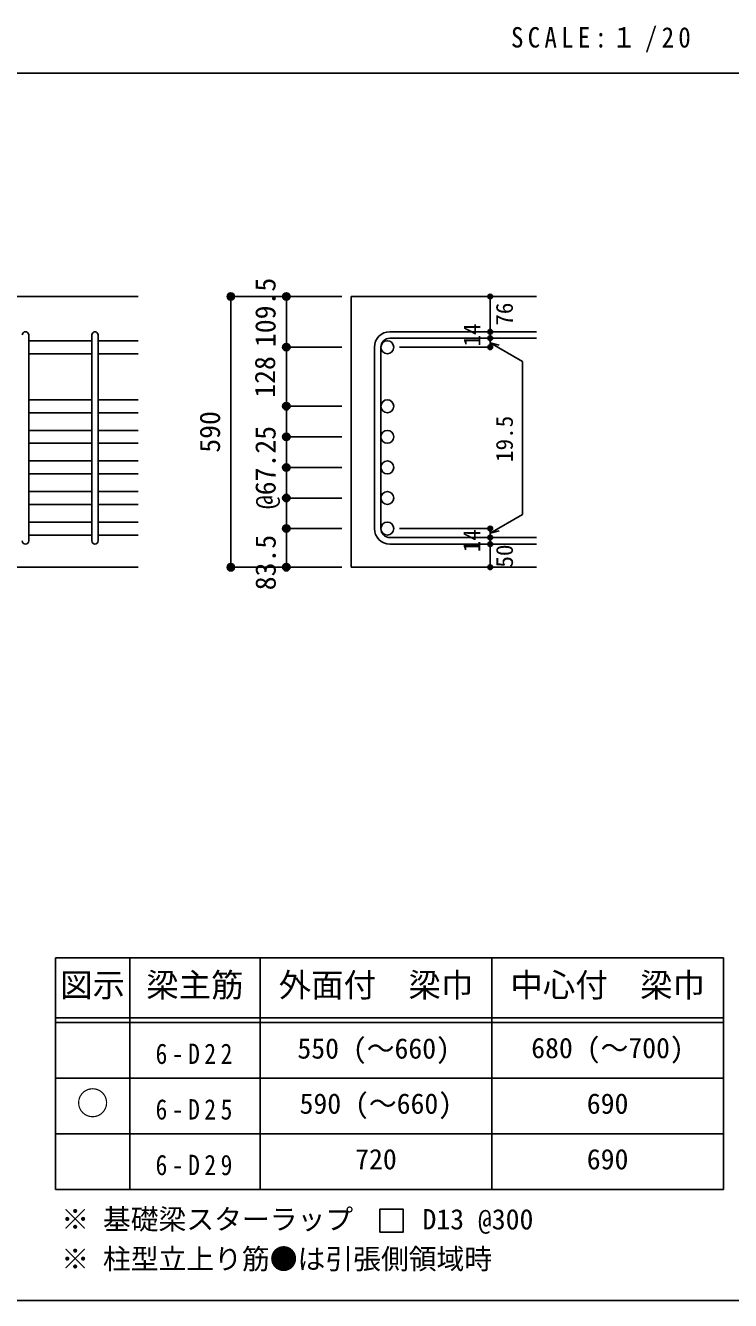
# Model space of a CAD drawing. Units: millimetres at full size, sheet at 1:20; details may follow other scales. Extents: x -3982 to 3969, y -2797 to 2801.
# Drawn here: x 900 to 2422, y -2797 to -45 of the extents above; entities that cross this region are included whole.
import ezdxf
from ezdxf.enums import TextEntityAlignment as Align

# ---------------------------------------------------------------- set-up
doc = ezdxf.new("R2010")
doc.units = ezdxf.units.MM
doc.header["$LTSCALE"] = 20
doc.header["$PDMODE"] = 32
doc.header["$PDSIZE"] = 10
for name, color, linetype in [('6-1_躯体線', 2, 'Continuous'), ('6-5_梁主筋', 7, 'Continuous'), ('6-6_S.T.P.', 7, 'Continuous'), ('6-7_文字', 7, 'Continuous'), ('6-D_寸法', 4, 'Continuous'), ('6-E_枠', 7, 'Continuous'), ('F-0_枠', 6, 'Continuous')]:
    doc.layers.add(name, color=color, linetype=linetype)
doc.styles.add('ＭＳ ゴシック', font='')
doc.styles.get('ＭＳ ゴシック').set_extended_font_data('MS Gothic')

msp = doc.modelspace()

# ---------------------------------------------------------------- linework, layer by layer
at = {"layer": '6-1_躯体線'}
for p, q in [((1143.29, -629.67), (-6.71, -629.67)), ((2003.29, -629.67), (1603.29, -629.67)), ((1603.29, -629.67), (1603.29, -1214.17)), ((743.29, -1214.17), (1143.29, -1214.17)), ((2003.29, -1214.17), (1603.29, -1214.17))]:
    msp.add_line(p, q, dxfattribs=at)
at = {"layer": '6-5_梁主筋'}
for p, q in [((1043.29, -725.28), (907.29, -725.28)), ((1143.29, -725.28), (1057.29, -725.28)), ((1043.29, -753.28), (907.29, -753.28)), ((1143.29, -753.28), (1057.29, -753.28)), ((1043.29, -852.67), (907.29, -852.67)), ((1143.29, -852.67), (1057.29, -852.67)), ((1043.29, -880.67), (907.29, -880.67)), ((1143.29, -880.67), (1057.29, -880.67)), ((1043.29, -918.67), (907.29, -918.67)), ((1143.29, -918.67), (1057.29, -918.67)), ((1043.29, -946.67), (907.29, -946.67)), ((1143.29, -946.67), (1057.29, -946.67)), ((1043.29, -984.67), (907.29, -984.67)), ((1143.29, -984.67), (1057.29, -984.67)), ((1043.29, -1012.67), (907.29, -1012.67)), ((1143.29, -1012.67), (1057.29, -1012.67)), ((1043.29, -1050.67), (907.29, -1050.67)), ((1143.29, -1050.67), (1057.29, -1050.67)), ((1043.29, -1078.67), (907.29, -1078.67)), ((1143.29, -1078.67), (1057.29, -1078.67)), ((1043.29, -1116.67), (907.29, -1116.67)), ((1143.29, -1116.67), (1057.29, -1116.67)), ((1043.29, -1144.67), (907.29, -1144.67)), ((1143.29, -1144.67), (1057.29, -1144.67))]:
    msp.add_line(p, q, dxfattribs=at)
at = {"layer": '6-5_梁主筋', "color": 3}
for centre in [(1681.29, -739.28), (1681.29, -866.67), (1681.29, -932.67), (1681.29, -998.67), (1681.29, -1064.67), (1681.29, -1130.67)]:
    msp.add_circle(centre, 14, dxfattribs=at)
at = {"layer": '6-6_S.T.P.'}
for p, q in [((907.29, -1157.17), (907.29, -712.78)), ((1043.29, -1157.17), (1043.29, -712.78)), ((1057.29, -1157.17), (1057.29, -712.78)), ((2003.29, -705.78), (1686.79, -705.78)), ((1653.29, -739.28), (1653.29, -1130.67)), ((1667.29, -739.28), (1667.29, -1130.67)), ((2003.29, -719.78), (1686.79, -719.78)), ((2003.29, -1150.17), (1686.79, -1150.17)), ((2003.29, -1164.17), (1686.79, -1164.17))]:
    msp.add_line(p, q, dxfattribs=at)
for centre, radius, start, end in [((900.29, -712.78), 7, 0, 180), ((1050.29, -712.78), 7, 0, 180), ((1686.79, -739.28), 33.5, 90, 180), ((1686.79, -739.28), 19.5, 90, 180), ((1686.79, -1130.67), 33.5, 180, 270), ((1686.79, -1130.67), 19.5, 180, 270), ((900.29, -1157.17), 7, 180, 0), ((1050.29, -1157.17), 7, 180, 0)]:
    msp.add_arc(centre, radius, start, end, dxfattribs=at)
at = {"layer": '6-7_文字'}
msp.add_lwpolyline([(1665.15, -2649.63), (1715.15, -2649.63), (1715.15, -2599.63), (1665.15, -2599.63)], close=True, dxfattribs=at)
at = {"layer": '6-D_寸法'}
for p, q in [((1343.29, -629.67), (1463.29, -629.67)), ((1343.29, -629.67), (1463.29, -629.67)), ((1343.29, -629.67), (1463.29, -629.67)), ((1343.29, -1214.17), (1343.29, -629.67)), ((1463.29, -629.67), (1583.29, -629.67)), ((1903.29, -705.78), (1903.29, -629.67)), ((1903.29, -629.67), (1903.29, -705.78)), ((1903.29, -719.78), (1903.29, -705.78)), ((1463.29, -739.28), (1583.29, -739.28)), ((1463.29, -739.28), (1583.29, -739.28)), ((1463.29, -739.28), (1463.29, -1214.17)), ((1903.29, -739.28), (1707.2, -739.28)), ((1903.29, -719.78), (1903.29, -739.28)), ((1903.29, -729.53), (1973.35, -769.98)), ((1903.29, -729.53), (1922.61, -734.71)), ((1973.35, -769.98), (1973.35, -1099.97)), ((1463.29, -866.67), (1583.29, -866.67)), ((1463.29, -866.67), (1583.29, -866.67)), ((1463.29, -866.67), (1583.29, -866.67)), ((1463.29, -932.67), (1583.29, -932.67)), ((1463.29, -932.67), (1583.29, -932.67)), ((1463.29, -932.67), (1583.29, -932.67)), ((1463.29, -998.67), (1583.29, -998.67)), ((1463.29, -998.67), (1583.29, -998.67)), ((1463.29, -998.67), (1583.29, -998.67)), ((1463.29, -1064.67), (1583.29, -1064.67)), ((1463.29, -1064.67), (1583.29, -1064.67)), ((1463.29, -1064.67), (1583.29, -1064.67)), ((1903.29, -1140.42), (1973.35, -1099.97)), ((1463.29, -1130.67), (1583.29, -1130.67)), ((1463.29, -1130.67), (1583.29, -1130.67)), ((1463.29, -1130.67), (1583.29, -1130.67)), ((1903.29, -1130.67), (1707.2, -1130.67)), ((1903.29, -1150.17), (1903.29, -1130.67)), ((1903.29, -1140.42), (1922.61, -1135.25)), ((1903.29, -1164.17), (1903.29, -1150.17)), ((1903.29, -1214.17), (1903.29, -1164.17)), ((1343.29, -1214.17), (1463.29, -1214.17)), ((1463.29, -1214.17), (1583.29, -1214.17))]:
    msp.add_line(p, q, dxfattribs=at)
msp.add_lwpolyline([(1463.29, -739.28), (1463.29, -629.67), (1463.29, -739.28)], dxfattribs=at)
for centre, radius in [((1343.29, -629.67), 8), ((1343.29, -629.67), 7.2), ((1343.29, -629.67), 6.4), ((1343.29, -629.67), 5.6), ((1343.29, -629.67), 4.8), ((1343.29, -629.67), 4), ((1343.29, -629.67), 3.2), ((1343.29, -629.67), 2.4), ((1343.29, -629.67), 1.6), ((1343.29, -629.67), 0.8), ((1463.29, -629.67), 8), ((1463.29, -629.67), 7.2), ((1463.29, -629.67), 6.4), ((1463.29, -629.67), 5.6), ((1463.29, -629.67), 4.8), ((1463.29, -629.67), 4), ((1463.29, -629.67), 3.2), ((1463.29, -629.67), 2.4), ((1463.29, -629.67), 1.6), ((1463.29, -629.67), 0.8), ((1903.29, -629.67), 4), ((1903.29, -629.67), 3.6), ((1903.29, -629.67), 3.2), ((1903.29, -629.67), 2.8), ((1903.29, -629.67), 2.4), ((1903.29, -629.67), 2), ((1903.29, -629.67), 1.6), ((1903.29, -629.67), 1.2), ((1903.29, -629.67), 0.8), ((1903.29, -629.67), 0.4), ((1903.29, -705.78), 4), ((1903.29, -705.78), 3.6), ((1903.29, -705.78), 3.2), ((1903.29, -705.78), 2.8), ((1903.29, -705.78), 2.4), ((1903.29, -705.78), 2), ((1903.29, -705.78), 1.6), ((1903.29, -705.78), 1.2), ((1903.29, -705.78), 0.8), ((1903.29, -705.78), 0.4), ((1463.29, -739.28), 8), ((1463.29, -739.28), 7.2), ((1463.29, -739.28), 6.4), ((1463.29, -739.28), 5.6), ((1463.29, -739.28), 4.8), ((1463.29, -739.28), 4), ((1463.29, -739.28), 3.2), ((1463.29, -739.28), 2.4), ((1463.29, -739.28), 1.6), ((1463.29, -739.28), 0.8), ((1903.29, -719.78), 4), ((1903.29, -739.28), 4), ((1903.29, -719.78), 3.6), ((1903.29, -739.28), 3.6), ((1903.29, -719.78), 3.2), ((1903.29, -739.28), 3.2), ((1903.29, -719.78), 2.8), ((1903.29, -739.28), 2.8), ((1903.29, -719.78), 2.4), ((1903.29, -739.28), 2.4), ((1903.29, -719.78), 2), ((1903.29, -739.28), 2), ((1903.29, -719.78), 1.6), ((1903.29, -739.28), 1.6), ((1903.29, -719.78), 1.2), ((1903.29, -739.28), 1.2), ((1903.29, -719.78), 0.8), ((1903.29, -739.28), 0.8), ((1903.29, -719.78), 0.4), ((1903.29, -739.28), 0.4), ((1463.29, -866.67), 8), ((1463.29, -866.67), 7.2), ((1463.29, -866.67), 6.4), ((1463.29, -866.67), 5.6), ((1463.29, -866.67), 4.8), ((1463.29, -866.67), 4), ((1463.29, -866.67), 3.2), ((1463.29, -866.67), 2.4), ((1463.29, -866.67), 1.6), ((1463.29, -866.67), 0.8), ((1463.29, -932.67), 8), ((1463.29, -932.67), 7.2), ((1463.29, -932.67), 6.4), ((1463.29, -932.67), 5.6), ((1463.29, -932.67), 4.8), ((1463.29, -932.67), 4), ((1463.29, -932.67), 3.2), ((1463.29, -932.67), 2.4), ((1463.29, -932.67), 1.6), ((1463.29, -932.67), 0.8), ((1463.29, -998.67), 8), ((1463.29, -998.67), 7.2), ((1463.29, -998.67), 6.4), ((1463.29, -998.67), 5.6), ((1463.29, -998.67), 4.8), ((1463.29, -998.67), 4), ((1463.29, -998.67), 3.2), ((1463.29, -998.67), 2.4), ((1463.29, -998.67), 1.6), ((1463.29, -998.67), 0.8), ((1463.29, -1064.67), 8), ((1463.29, -1064.67), 7.2), ((1463.29, -1064.67), 6.4), ((1463.29, -1064.67), 5.6), ((1463.29, -1064.67), 4.8), ((1463.29, -1064.67), 4), ((1463.29, -1064.67), 3.2), ((1463.29, -1064.67), 2.4), ((1463.29, -1064.67), 1.6), ((1463.29, -1064.67), 0.8), ((1463.29, -1130.67), 8), ((1463.29, -1130.67), 7.2), ((1463.29, -1130.67), 6.4), ((1463.29, -1130.67), 5.6), ((1463.29, -1130.67), 4.8), ((1463.29, -1130.67), 4), ((1463.29, -1130.67), 3.2), ((1463.29, -1130.67), 2.4), ((1903.29, -1130.67), 4), ((1903.29, -1130.67), 3.6), ((1903.29, -1130.67), 3.2), ((1903.29, -1130.67), 2.8), ((1903.29, -1130.67), 2.4), ((1463.29, -1130.67), 1.6), ((1463.29, -1130.67), 0.8), ((1903.29, -1150.17), 4), ((1903.29, -1150.17), 3.6), ((1903.29, -1150.17), 3.2), ((1903.29, -1150.17), 2.8), ((1903.29, -1150.17), 2.4), ((1903.29, -1130.67), 2), ((1903.29, -1150.17), 2), ((1903.29, -1130.67), 1.6), ((1903.29, -1150.17), 1.6), ((1903.29, -1130.67), 1.2), ((1903.29, -1150.17), 1.2), ((1903.29, -1130.67), 0.8), ((1903.29, -1150.17), 0.8), ((1903.29, -1130.67), 0.4), ((1903.29, -1150.17), 0.4), ((1903.29, -1164.17), 4), ((1903.29, -1164.17), 3.6), ((1903.29, -1164.17), 3.2), ((1903.29, -1164.17), 2.8), ((1903.29, -1164.17), 2.4), ((1903.29, -1164.17), 2), ((1903.29, -1164.17), 1.6), ((1903.29, -1164.17), 1.2), ((1903.29, -1164.17), 0.8), ((1903.29, -1164.17), 0.4), ((1343.29, -1214.17), 8), ((1343.29, -1214.17), 7.2), ((1343.29, -1214.17), 6.4), ((1343.29, -1214.17), 5.6), ((1343.29, -1214.17), 4.8), ((1343.29, -1214.17), 4), ((1463.29, -1214.17), 8), ((1463.29, -1214.17), 7.2), ((1463.29, -1214.17), 6.4), ((1463.29, -1214.17), 5.6), ((1463.29, -1214.17), 4.8), ((1463.29, -1214.17), 4), ((1903.29, -1214.17), 4), ((1903.29, -1214.17), 3.6), ((1343.29, -1214.17), 3.2), ((1343.29, -1214.17), 2.4), ((1343.29, -1214.17), 1.6), ((1343.29, -1214.17), 0.8), ((1463.29, -1214.17), 3.2), ((1463.29, -1214.17), 2.4), ((1463.29, -1214.17), 1.6), ((1463.29, -1214.17), 0.8), ((1903.29, -1214.17), 3.2), ((1903.29, -1214.17), 2.8), ((1903.29, -1214.17), 2.4), ((1903.29, -1214.17), 2), ((1903.29, -1214.17), 1.6), ((1903.29, -1214.17), 1.2), ((1903.29, -1214.17), 0.8), ((1903.29, -1214.17), 0.4)]:
    msp.add_circle(centre, radius, dxfattribs=at)
at = {"layer": '6-D_寸法', "color": 7}
for p in [(1343.29, -629.67), (1463.29, -629.67), (1903.29, -629.67), (1903.29, -705.78), (1903.29, -719.78), (1463.29, -739.28), (1903.29, -739.28), (1463.29, -866.67), (1463.29, -932.67), (1463.29, -998.67), (1463.29, -1064.67), (1463.29, -1130.67), (1903.29, -1130.67), (1903.29, -1130.67), (1903.29, -1150.17), (1903.29, -1164.17), (1343.29, -1214.17), (1463.29, -1214.17), (1903.29, -1214.17)]:
    msp.add_point(p, dxfattribs=at)
at = {"layer": '6-E_枠', "color": 3}
for p, q in [((965.14, -2056.95), (965.14, -2556.95)), ((965.14, -2056.95), (2406.83, -2056.95)), ((2406.83, -2056.95), (2406.83, -2556.95)), ((965.14, -2556.95), (2406.83, -2556.95))]:
    msp.add_line(p, q, dxfattribs=at)
at = {"layer": '6-E_枠'}
for p, q in [((1125.14, -2056.95), (1125.14, -2556.95)), ((1406.83, -2056.95), (1406.83, -2556.95)), ((1906.83, -2056.95), (1906.83, -2556.95)), ((965.14, -2186.95), (2406.83, -2186.95)), ((965.14, -2196.95), (2406.83, -2196.95)), ((965.14, -2316.95), (2406.83, -2316.95)), ((965.14, -2436.95), (2406.83, -2436.95))]:
    msp.add_line(p, q, dxfattribs=at)
at = {"layer": 'F-0_枠', "color": 2}
msp.add_line((-3981.92, -148.03), (2482.4, -148.03), dxfattribs=at)
at = {"layer": 'F-0_枠'}
msp.add_line((3969.4, -2796.83), (-3981.92, -2796.83), dxfattribs=at)

# ---------------------------------------------------------------- texts
at = {"layer": '6-7_文字', "color": 2, "style": 'ＭＳ ゴシック'}
for s, p in [('図示', (975.14, -2156.95)), ('梁主筋', (1160.98, -2156.95)), ('外面付\u3000梁巾', (1446.83, -2156.95)), ('中心付\u3000梁巾', (1946.83, -2156.95)), ('○', (1010.14, -2411.95))]:
    msp.add_text(s, height=51.32, dxfattribs=at).set_placement(p, align=Align.BOTTOM_LEFT)
at = {"layer": '6-7_文字', "style": 'ＭＳ ゴシック'}
for s, p in [('550 (～660)', (1487.14, -2287.95)), ('680 (～700)', (1991.83, -2286.95)), ('590 (～660)', (1491.83, -2406.95)), ('690', (2111.83, -2406.95)), ('720', (1611.83, -2526.95)), ('690', (2111.83, -2526.95)), ('※ 基礎梁スターラップ     D13 @300', (977.51, -2656.67)), ('※ 柱型立上り筋●は引張側領域時', (977.51, -2742.34))]:
    msp.add_text(s, height=43.99, dxfattribs=at).set_placement(p, align=Align.BOTTOM_LEFT)
at = {"layer": '6-7_文字', "color": 2, "insert": (1948.17, -103.03), "char_height": 43.99, "attachment_point": 7, "style": 'ＭＳ ゴシック'}
msp.add_mtext('\\T1.34;\\W0.9;SCALE:１/20', dxfattribs=at)
at = {"layer": '6-7_文字', "char_height": 43.99, "attachment_point": 7, "style": 'ＭＳ ゴシック'}
for s, insert in [('\\T1.38;\\W0.85;6-D22', (1180.98, -2286.95)), ('\\T1.38;\\W0.85;6-D25', (1180.98, -2406.95)), ('\\T1.38;\\W0.85;6-D29', (1180.98, -2526.95))]:
    msp.add_mtext(s, dxfattribs=dict(at, insert=insert))
at = {"layer": '6-D_寸法', "style": 'ＭＳ ゴシック'}
for s, height, p in [('109.5', 43.99, (1453.17, -738.89)), ('76', 36.66, (1963.15, -692.83)), ('14', 36.66, (1893.29, -737.71)), ('128', 43.99, (1452.21, -848.32)), ('590', 43.99, (1333.29, -966.92)), ('19.5', 36.66, (1963.17, -986.99)), ('@67.25', 43.99, (1453.29, -1088.67)), ('83.5', 43.99, (1453.55, -1263.85)), ('14', 36.66, (1892.63, -1181.84)), ('50', 36.66, (1963.36, -1214.97))]:
    msp.add_text(s, height=height, rotation=90, dxfattribs=at).set_placement(p, align=Align.BOTTOM_LEFT)

doc.saveas('drawing.dxf')
